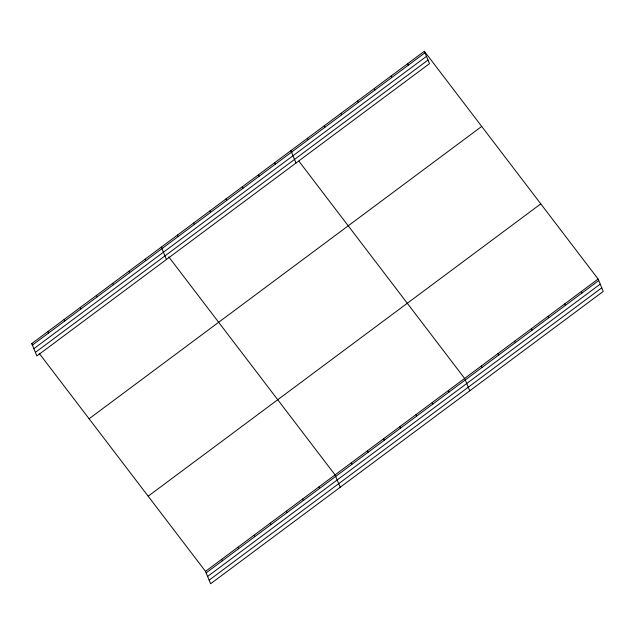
<?xml version="1.0" encoding="UTF-8"?>
<svg xmlns="http://www.w3.org/2000/svg" width="635" height="635" viewBox="0 0 635 635"><rect width="100%" height="100%" fill="white"/><g stroke="black" fill="none" stroke-linecap="round" stroke-linejoin="round"><path stroke-width="0.95" d="M424.37 51.252L429.498 63.635L36.878 355.965L31.75 343.591L424.37 51.252L598.122 279.035L603.25 291.409L210.63 583.748L205.502 571.365L39.203 353.362M32.369 345.091L424.998 52.761M33.861 348.686L426.482 56.348M35.393 352.377L428.014 60.047M89.09 418.759L481.711 126.421M148.161 496.205L540.79 203.867M205.502 571.365L598.122 279.035M206.121 572.873L598.749 280.535M207.605 576.461L600.234 284.123M209.137 580.16L601.766 287.822M292.029 152.154L290.886 150.646L296.005 163.028M298.91 161.171L464.63 378.428L469.757 390.803M162.465 248.626L161.314 247.118L166.441 259.501M168.767 256.889L335.066 474.893L340.193 487.275M31.75 343.591L32.893 345.099M581.438 291.457L582.057 292.957M564.753 303.879L565.372 305.379M548.061 316.301L548.688 317.81M531.376 328.732L532.003 330.232M407.686 63.683L408.313 65.183M514.691 341.154L515.31 342.654M391.001 76.105L391.62 77.605M498.007 353.576L498.626 355.076M374.317 88.527L374.936 90.027M481.314 365.998L481.941 367.506M357.624 100.949L358.251 102.457M340.939 113.379L341.566 114.879M448.437 390.485L449.056 391.985M324.255 125.801L324.874 127.302M432.237 402.542L432.864 404.043M307.57 138.224L308.189 139.732M416.044 414.599L416.663 416.108M399.852 426.664L400.471 428.165M274.685 162.711L275.312 164.211M383.651 438.721L384.278 440.222M258.493 174.768L259.112 176.268M367.459 450.779L368.078 452.279M242.292 186.825L242.919 188.325M351.258 462.836L351.885 464.344M226.1 198.882L226.719 200.39M209.899 210.947L210.526 212.447M318.873 486.958L319.492 488.458M193.707 223.004L194.326 224.504M302.673 499.015L303.3 500.515M177.514 235.061L178.133 236.561M286.48 511.072L287.099 512.572M270.28 523.129L270.907 524.637M145.121 259.183L145.74 260.683M254.087 535.194L254.706 536.694M128.921 271.24L129.548 272.74M237.887 547.251L238.514 548.751M112.728 283.297L113.347 284.798M221.694 559.308L222.313 560.808M96.536 295.354L97.155 296.863M80.335 307.411L80.962 308.92M64.143 319.476L64.762 320.977M47.942 331.534L48.57 333.034"/></g></svg>
